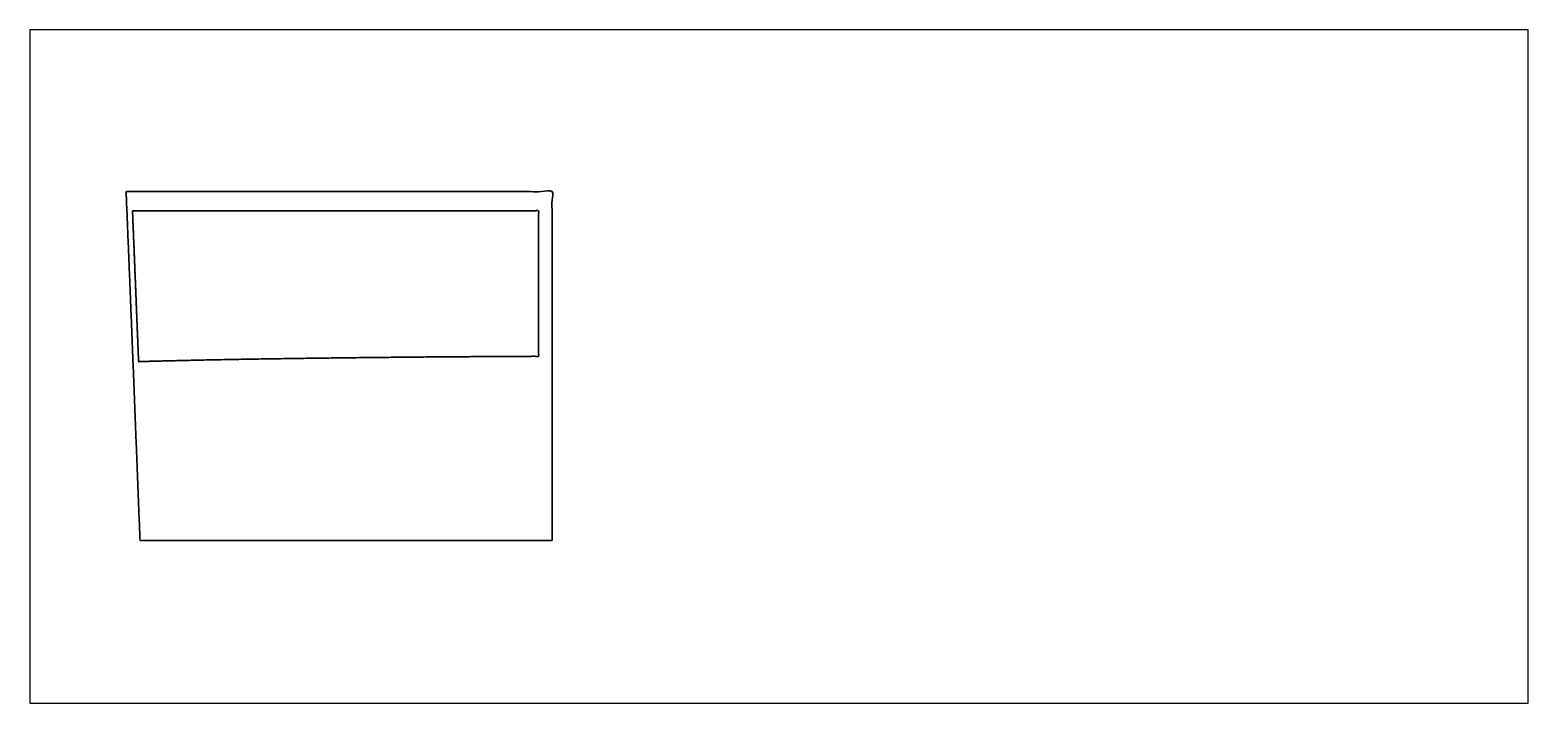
# Model space of a CAD drawing. Header units: millimetres. Extents: x 0 to 5450, y 0 to 2450.
import ezdxf

# ---------------------------------------------------------------- set-up
doc = ezdxf.new("R2010")
doc.units = ezdxf.units.MM
doc.layers.add('FRAME', color=30, linetype='Continuous')
doc.layers.add('LRU02_260   BX', color=1, linetype='Continuous', lineweight=13)
doc.layers.add('LRU02_261   BX        LRU02', color=1, linetype='Continuous', lineweight=13)

msp = doc.modelspace()

# ---------------------------------------------------------------- linework, layer by layer
at = {"layer": 'FRAME'}
msp.add_lwpolyline([(0, 0), (5450, 0), (5450, 2450), (0, 2450)], close=True, dxfattribs=at)
at = {"layer": 'LRU02_260   BX', "lineweight": 35}
msp.add_open_spline([(1899.5, 591.5), (1899.4, 845.5), (1899.6, 1099.5), (1899.6, 1353.5), (1899.2, 1607.5), (1899.6, 1861.5), (1589.7, 1861.5), (1279.7, 1861.5), (969.7, 1861.5), (659.8, 1861.5), (349.8, 1861.5)], degree=5, knots=[0, 0, 0, 0, 0, 0, 1269.998819, 1269.998819, 1269.998819, 1269.998819, 1269.998819, 2819.819428, 2819.819428, 2819.819428, 2819.819428, 2819.819428, 2819.819428], dxfattribs=at)
for points in [[(349.8, 1861.5), (360.2, 1607.5), (370.5, 1353.5), (380.7, 1099.5), (390.2, 845.4), (400.5, 591.4)], [(400.5, 591.4), (700.3, 591.8), (1000.1, 591.3), (1299.9, 591.5), (1599.7, 591.6), (1899.5, 591.5)]]:
    msp.add_open_spline(points, degree=5, dxfattribs=at)
at = {"layer": 'LRU02_261   BX        LRU02', "lineweight": 35}
msp.add_open_spline([(372.9, 1791.5), (377.7, 1681.8), (382, 1572), (386.3, 1462.3), (390.8, 1352.6), (395.1, 1242.9), (431, 1243.7), (614.4, 1248.8), (905.3, 1253.8), (1196.3, 1257.6), (1487.3, 1260.6), (1742.3, 1261.5), (1849.8, 1262.1), (1849.8, 1368), (1849.8, 1473.9), (1850, 1579.8), (1850, 1685.6), (1849.9, 1791.5), (1743.7, 1791.5), (1448.3, 1791.5), (1152.9, 1791.6), (857.5, 1791.3), (562.2, 1791.8), (372.9, 1791.5)], degree=5, knots=[0, 0, 0, 0, 0, 0, 549.077778, 549.077778, 549.077778, 549.077778, 549.077778, 728.59954, 1466.508706, 2003.986565, 2003.986565, 2003.986565, 2003.986565, 2003.986565, 2533.396616, 2533.396616, 2533.396616, 2533.396616, 2533.396616, 3064.248108, 4010.327374, 4010.327374, 4010.327374, 4010.327374, 4010.327374, 4010.327374], dxfattribs=at)

doc.saveas('drawing.dxf')
